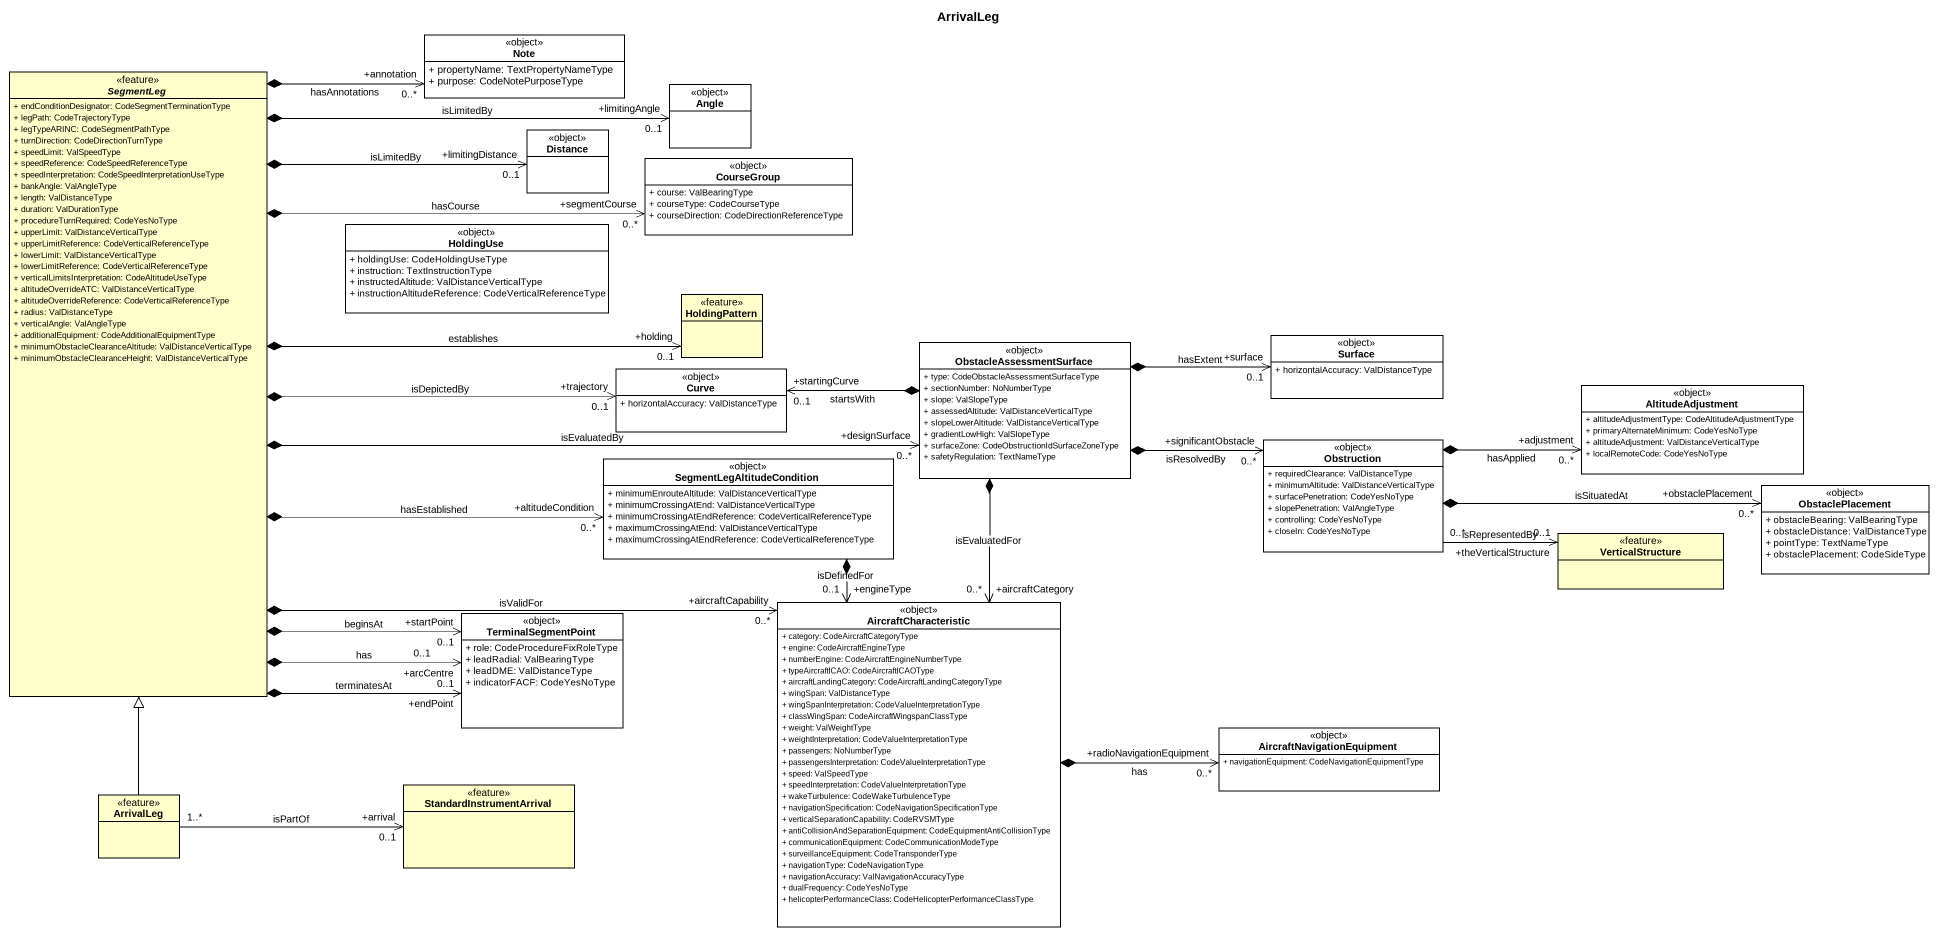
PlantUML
@startuml
title ArrivalLeg
hide circle
hide empty members
skinparam classAttributeIconSize 0
class "Note" as Note_ <<object>> #FFFFFF {
  + propertyName: TextPropertyNameType
  + purpose: CodeNotePurposeType
}
abstract class SegmentLeg <<feature>> {
  + endConditionDesignator: CodeSegmentTerminationType
  + legPath: CodeTrajectoryType
  + legTypeARINC: CodeSegmentPathType
  + turnDirection: CodeDirectionTurnType
  + speedLimit: ValSpeedType
  + speedReference: CodeSpeedReferenceType
  + speedInterpretation: CodeSpeedInterpretationUseType
  + bankAngle: ValAngleType
  + length: ValDistanceType
  + duration: ValDurationType
  + procedureTurnRequired: CodeYesNoType
  + upperLimit: ValDistanceVerticalType
  + upperLimitReference: CodeVerticalReferenceType
  + lowerLimit: ValDistanceVerticalType
  + lowerLimitReference: CodeVerticalReferenceType
  + verticalLimitsInterpretation: CodeAltitudeUseType
  + altitudeOverrideATC: ValDistanceVerticalType
  + altitudeOverrideReference: CodeVerticalReferenceType
  + radius: ValDistanceType
  + verticalAngle: ValAngleType
  + additionalEquipment: CodeAdditionalEquipmentType
  + minimumObstacleClearanceAltitude: ValDistanceVerticalType
  + minimumObstacleClearanceHeight: ValDistanceVerticalType
}
class Angle <<object>> #FFFFFF
class Distance <<object>> #FFFFFF
class CourseGroup <<object>> #FFFFFF {
  + course: ValBearingType
  + courseType: CodeCourseType
  + courseDirection: CodeDirectionReferenceType
}
class HoldingUse <<object>> #FFFFFF {
  + holdingUse: CodeHoldingUseType
  + instruction: TextInstructionType
  + instructedAltitude: ValDistanceVerticalType
  + instructionAltitudeReference: CodeVerticalReferenceType
}
class HoldingPattern <<feature>>
class ObstacleAssessmentSurface <<object>> #FFFFFF {
  + type: CodeObstacleAssessmentSurfaceType
  + sectionNumber: NoNumberType
  + slope: ValSlopeType
  + assessedAltitude: ValDistanceVerticalType
  + slopeLowerAltitude: ValDistanceVerticalType
  + gradientLowHigh: ValSlopeType
  + surfaceZone: CodeObstructionIdSurfaceZoneType
  + safetyRegulation: TextNameType
}
class Surface <<object>> #FFFFFF {
  + horizontalAccuracy: ValDistanceType
}
class Curve <<object>> #FFFFFF {
  + horizontalAccuracy: ValDistanceType
}
class AltitudeAdjustment <<object>> #FFFFFF {
  + altitudeAdjustmentType: CodeAltitudeAdjustmentType
  + primaryAlternateMinimum: CodeYesNoType
  + altitudeAdjustment: ValDistanceVerticalType
  + localRemoteCode: CodeYesNoType
}
class Obstruction <<object>> #FFFFFF {
  + requiredClearance: ValDistanceType
  + minimumAltitude: ValDistanceVerticalType
  + surfacePenetration: CodeYesNoType
  + slopePenetration: ValAngleType
  + controlling: CodeYesNoType
  + closeIn: CodeYesNoType
}
class SegmentLegAltitudeCondition <<object>> #FFFFFF {
  + minimumEnrouteAltitude: ValDistanceVerticalType
  + minimumCrossingAtEnd: ValDistanceVerticalType
  + minimumCrossingAtEndReference: CodeVerticalReferenceType
  + maximumCrossingAtEnd: ValDistanceVerticalType
  + maximumCrossingAtEndReference: CodeVerticalReferenceType
}
class ObstaclePlacement <<object>> #FFFFFF {
  + obstacleBearing: ValBearingType
  + obstacleDistance: ValDistanceType
  + pointType: TextNameType
  + obstaclePlacement: CodeSideType
}
class VerticalStructure <<feature>>
class AircraftCharacteristic <<object>> #FFFFFF {
  + category: CodeAircraftCategoryType
  + engine: CodeAircraftEngineType
  + numberEngine: CodeAircraftEngineNumberType
  + typeAircraftICAO: CodeAircraftICAOType
  + aircraftLandingCategory: CodeAircraftLandingCategoryType
  + wingSpan: ValDistanceType
  + wingSpanInterpretation: CodeValueInterpretationType
  + classWingSpan: CodeAircraftWingspanClassType
  + weight: ValWeightType
  + weightInterpretation: CodeValueInterpretationType
  + passengers: NoNumberType
  + passengersInterpretation: CodeValueInterpretationType
  + speed: ValSpeedType
  + speedInterpretation: CodeValueInterpretationType
  + wakeTurbulence: CodeWakeTurbulenceType
  + navigationSpecification: CodeNavigationSpecificationType
  + verticalSeparationCapability: CodeRVSMType
  + antiCollisionAndSeparationEquipment: CodeEquipmentAntiCollisionType
  + communicationEquipment: CodeCommunicationModeType
  + surveillanceEquipment: CodeTransponderType
  + navigationType: CodeNavigationType
  + navigationAccuracy: ValNavigationAccuracyType
  + dualFrequency: CodeYesNoType
  + helicopterPerformanceClass: CodeHelicopterPerformanceClassType
}
class TerminalSegmentPoint <<object>> #FFFFFF {
  + role: CodeProcedureFixRoleType
  + leadRadial: ValBearingType
  + leadDME: ValDistanceType
  + indicatorFACF: CodeYesNoType
}
class AircraftNavigationEquipment <<object>> #FFFFFF {
  + navigationEquipment: CodeNavigationEquipmentType
}
class ArrivalLeg <<feature>>
class StandardInstrumentArrival <<feature>>
SegmentLeg *-up-> "+annotation\n0..*" Note_ : hasAnnotations
SegmentLeg *-right-> "+limitingAngle\n0..1" Angle : isLimitedBy
SegmentLeg *-right-> "+limitingDistance\n0..1" Distance : isLimitedBy
SegmentLeg *-right-> "+segmentCourse\n0..*" CourseGroup : hasCourse
SegmentLeg *-right-> "+holding\n0..1" HoldingPattern : establishes
SegmentLeg *-right-> "+designSurface\n0..*" ObstacleAssessmentSurface : isEvaluatedBy
SegmentLeg *-right-> "+trajectory\n0..1" Curve : isDepictedBy
SegmentLeg *-right-> "+altitudeCondition\n0..*" SegmentLegAltitudeCondition : hasEstablished
SegmentLeg *-right-> "+aircraftCapability\n0..*" AircraftCharacteristic : isValidFor
SegmentLeg *--> "+startPoint\n0..1" TerminalSegmentPoint : beginsAt
SegmentLeg *--> "+arcCentre\n0..1" TerminalSegmentPoint : has
SegmentLeg *--> "+endPoint\n0..1" TerminalSegmentPoint : terminatesAt
ObstacleAssessmentSurface *-right-> "+surface\n0..1" Surface : hasExtent
ObstacleAssessmentSurface *-left-> "+startingCurve\n0..1" Curve : startsWith
ObstacleAssessmentSurface *-right-> "+significantObstacle\n0..*" Obstruction : isResolvedBy
ObstacleAssessmentSurface *--> "+aircraftCategory\n0..*" AircraftCharacteristic : isEvaluatedFor
Obstruction *-right-> "+adjustment\n0..*" AltitudeAdjustment : hasApplied
Obstruction *-right-> "+obstaclePlacement\n0..*" ObstaclePlacement : isSituatedAt
Obstruction "0..*" -right-> "+theVerticalStructure\n0..1" VerticalStructure : isRepresentedBy
SegmentLegAltitudeCondition *--> "+engineType\n0..1" AircraftCharacteristic : isDefinedFor
AircraftCharacteristic *-right-> "+radioNavigationEquipment\n0..*" AircraftNavigationEquipment : has
ArrivalLeg -up-|> SegmentLeg
ArrivalLeg "1..*" -right-> "+arrival\n0..1" StandardInstrumentArrival : isPartOf
@enduml
